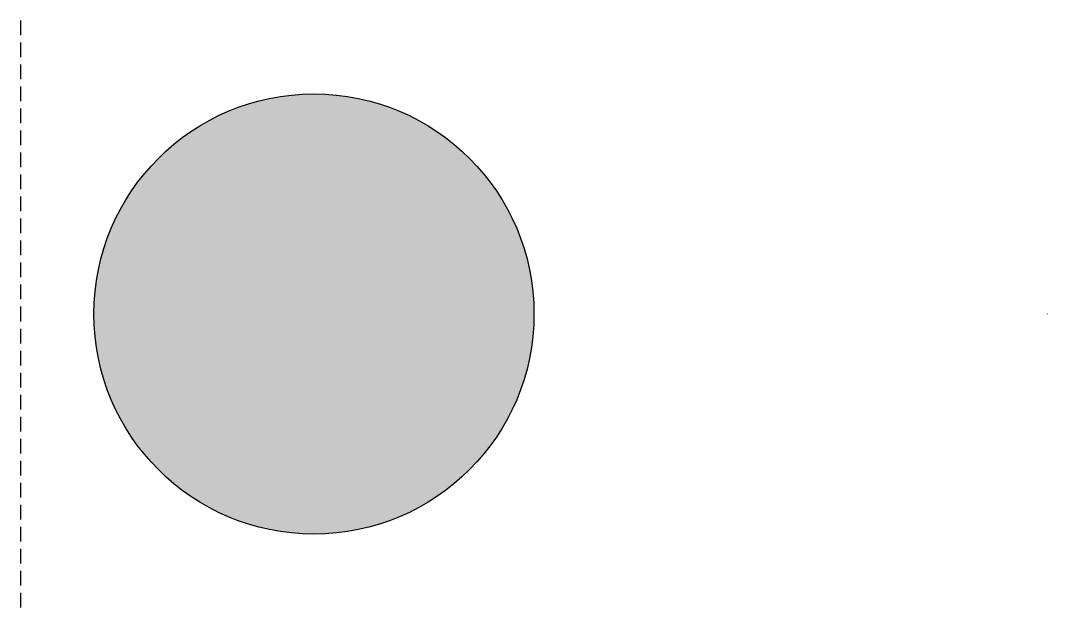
# Model space of a CAD drawing. Extents: x 10 to 150, y 10 to 90.
import ezdxf

# ---------------------------------------------------------------- set-up
doc = ezdxf.new("R2010")
doc.units = 0
doc.linetypes.add('DASH_2.00_1.00', pattern=[3, 2, -1])

msp = doc.modelspace()

# ---------------------------------------------------------------- hatches: boundary and pattern name
h = msp.add_hatch(color=4)
edge = h.paths.add_edge_path()
edge.add_arc((50, 50), 30, 0, 360)

# ---------------------------------------------------------------- linework, layer by layer
at = {"color": 1, "linetype": 'DASH_2.00_1.00'}
msp.add_line((10, 90), (10, 10), dxfattribs=at)
msp.add_circle((50, 50), 30)
at = {"color": 3}
msp.add_ellipse((120, 50), major_axis=(30, 0), ratio=0.6667, start_param=0, end_param=6.2832, dxfattribs=at)

doc.saveas('drawing.dxf')
